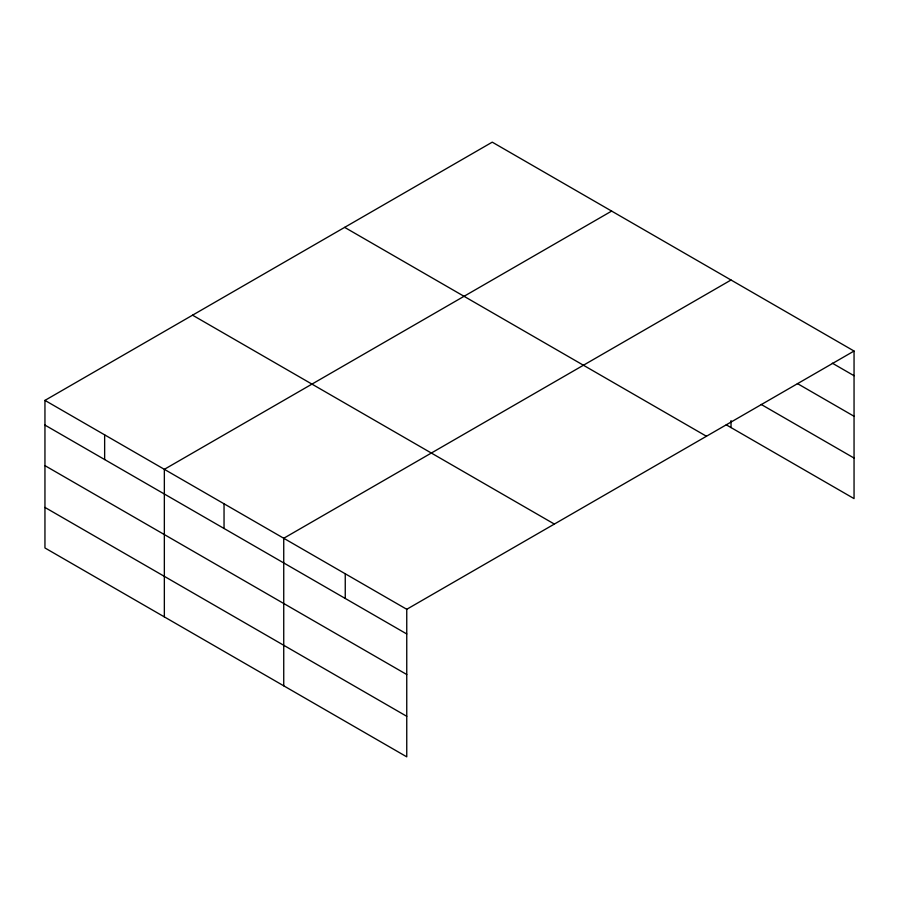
<?xml version="1.0" encoding="UTF-8"?>
<svg xmlns="http://www.w3.org/2000/svg" width="899" height="899" viewBox="0 0 899 899"><rect width="100%" height="100%" fill="white"/><g stroke="black" fill="none" stroke-linecap="round" stroke-linejoin="round"><path stroke-width="1.35" d="M854.05 351.037L492.247 142.154L44.95 400.392L44.95 547.963L406.753 756.846L406.753 609.286L854.05 351.037L854.05 498.608L726.257 424.822M611.646 211.085L164.348 469.334L164.348 616.894M731.033 280.016L283.736 538.265L283.736 685.825M832.339 363.185L854.05 375.726M797.368 383.547L854.05 416.271M761.183 404.438L854.05 458.052M344.643 227.368L706.445 436.262M192.555 315.178L554.357 524.061M44.95 400.392L406.753 609.286M44.95 425.081L406.753 633.964M44.95 465.637L406.753 674.52M44.95 507.418L406.753 716.301M731.033 420.586L731.033 427.587M345.25 573.776L345.25 598.453M224.042 503.8L224.042 528.477M104.644 434.869L104.644 459.546"/></g></svg>
